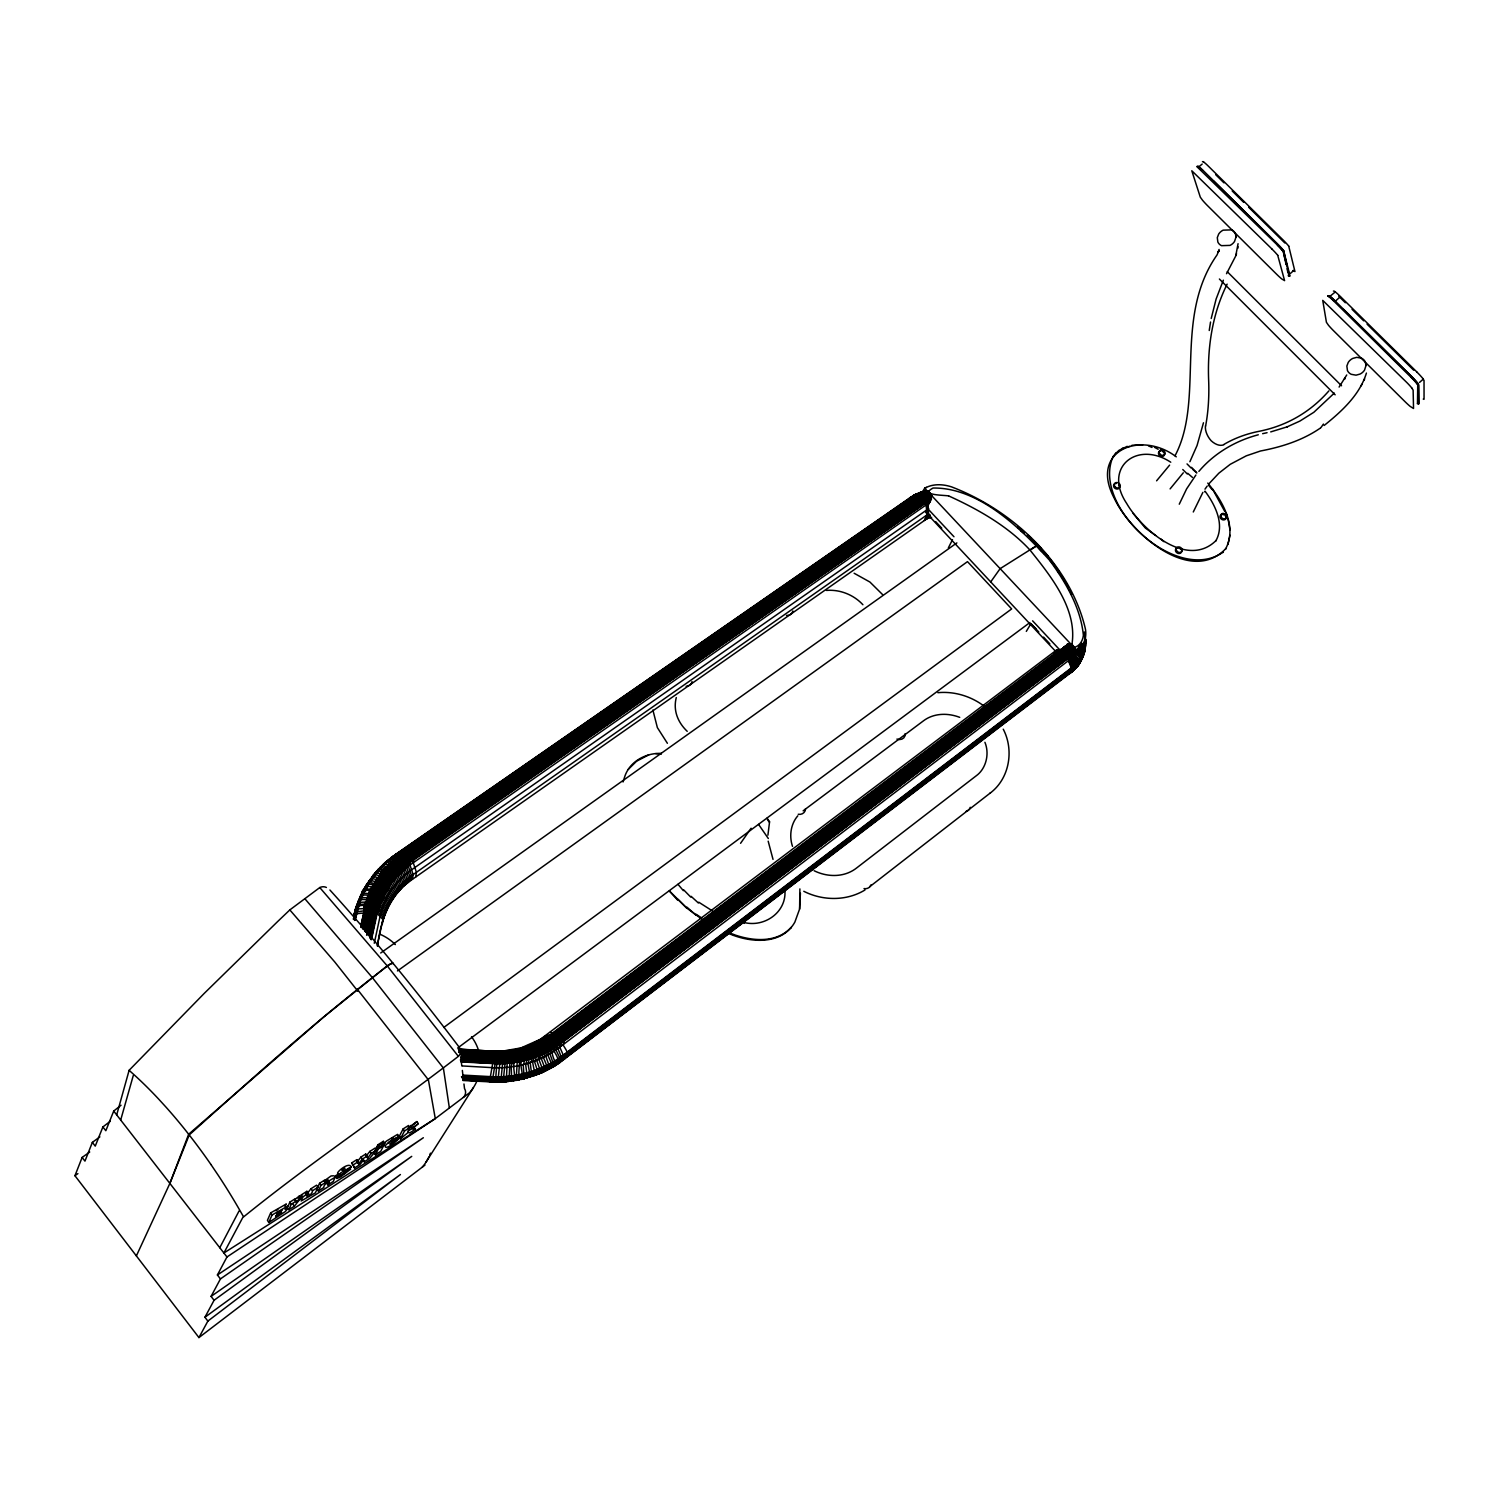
<?xml version="1.0" encoding="UTF-8"?>
<svg xmlns="http://www.w3.org/2000/svg" width="1499" height="1499" viewBox="0 0 1499 1499"><rect width="100%" height="100%" fill="white"/><g stroke="black" fill="none" stroke-linecap="round" stroke-linejoin="round"><path stroke-width="1.5" d="M362.14 892.58L365.606 888.738L372.839 889.675L371.771 891.699C368.848 886.827 357.68 895.653 364.145 889.151M363.545 891.718L363.807 889.375M529.447 1046.021C525.043 1047.108 535.705 1057.432 530.215 1062.641L531.901 1076.488L534.956 1073.996L532.52 1061.854C535.536 1058.163 532.239 1045.946 528.81 1047.033M1063.971 580.937L1063.653 579.139L1066.164 583.898M1176.284 456.839C1141.17 430.082 1088.686 450.225 1114.263 498.268C1130.227 532.67 1190.562 585.997 1225.976 548.428L1225.526 549.065C1237.706 526.542 1222.266 500.535 1207.763 483.09M373.944 887.708C372.333 886.377 362.365 884.916 365.007 890.069M1080.854 661.228L1080.816 657.068L1076.544 651.447L1075.57 653.058C1082.522 656.599 1080.948 666.774 1074.165 668.442M1215.726 541.064C1225.208 524.594 1215.108 504.826 1205.027 491.147L1204.615 491.784M462.423 1065.958L491.578 1067.607C515.768 1069.031 540.502 1061.929 559.802 1047.201C564.655 1043.173 554.93 1028.989 552.269 1035.64M1071.035 671.14C1077.669 671.346 1072.647 660.516 1070.698 658.848L1074.895 652.889M366.431 888.214C363.283 883.061 373.307 883.848 375.106 885.74M376.305 883.829L369.354 882.424L367.105 884.373L369.934 880.475L377.579 881.918M550.264 1068.094C554.499 1067.344 548.053 1056.589 547.866 1054.977C551.089 1049.356 546.685 1040.437 540.408 1039.275L521.015 1047.913L501.715 1051.267M553.543 1033.148C548.447 1034.61 564.992 1042.18 557.909 1048.625L562.687 1060.149L555.998 1063.728M1079.036 664.151L1079.074 659.86L1075.045 653.845L1077.762 649.685M528.716 1077.181L529.915 1074.408L527.892 1063.353C530.702 1059.643 528.079 1047.557 524.781 1048.326M1054.977 567.353L1054.828 565.479L1064.14 580.357M376.717 879.501L371.359 878.47L369.991 880.719M540.389 1042.03C544.156 1040.343 549.346 1052.167 545.748 1056.12L549.196 1065.808L548.615 1069.424L553.993 1065.639L549.946 1053.797C553.393 1049.431 548.259 1036.915 542.507 1040.175L542.226 1041.056M560.12 1062.547L560.045 1058.425L555.96 1049.975C559.764 1045.534 553.375 1033.167 547.885 1036.971L547.585 1037.851M1072.591 671.421L1073.303 666.793L1069.986 659.485L1072.066 657.518L1075.814 664.844L1074.914 669.191M1084.47 647.812L1084.845 644.57L1084.583 649.723L1085.145 640.092L1085.838 642.115L1084.414 644.495M1085.164 649.292L1085.126 638.63L1084.62 645.488L1085.557 640.748M1085.838 641.666L1084.358 652.646M372.951 876.278L375.087 874.479L381.627 876.409M520.64 1078.643C525.456 1078.643 518.261 1063.447 522.12 1060.261C521.858 1057.638 520.996 1048.213 518.598 1049.937M526.917 1077.968L523.657 1078.587L527.311 1076.9L525.568 1064.028C528.304 1060.411 525.905 1048.12 522.739 1048.907L521.015 1047.913M545.823 1038.957C549.721 1036.915 555.848 1048.494 551.988 1052.579C555.604 1069.855 563.043 1064.196 553.993 1051.305C557.422 1046.339 552.681 1038.395 547.885 1036.971M553.037 1033.354L1064.627 646.893C1068.244 642.696 1074.858 649.517 1073.959 653.808M382.545 872.193L377.992 870.713L374.525 874.348L376.137 872.587L381.027 873.973M1072.216 671.758C1072.216 672.433 1073.696 660.872 1069.33 660.028C1081.06 655.981 1069.761 637.45 1063.822 648.599L1068.112 643.952M1077.369 666.399L1078.156 662.97L1073.921 655.363L1075.045 653.845M1216.157 540.427C1187.283 569.133 1141.994 529.859 1126.667 503.439C1102.646 467.444 1137.048 440.181 1170.756 462.217M376.286 873.186L377.992 870.713M1222.922 552.55L1223.371 551.932C1177.502 585.228 1090.972 506.025 1113.139 456.445M384.119 870.451L379.191 868.895L378.029 871.594M948.586 495.925C944.089 495.007 919.074 495.401 933.071 488.037C978.941 487.344 1021.025 528.566 1049.843 560.589C1065.883 582.568 1080.704 607.863 1083.384 635.332C1082.859 640.11 1080.311 645.207 1075.57 646.987C1072.609 648.261 1065.939 640.86 1066.82 645.938C1073.884 647.643 1075.72 656.881 1068.487 660.703L1071.748 669.285L1069.574 673.651L1072.553 669.978L1069.237 660.103L1074.746 652.814L1073.003 647.175M1084.939 650.435L1081.416 645.226M385.749 868.745L380.521 867.172L379.847 870.076M524.257 1078.699L523.207 1064.646C525.849 1061.067 523.751 1048.738 520.678 1049.45M558.584 1062.529L564.73 1058.425L559.802 1047.201L1069.986 659.485M1074.108 670.016L1074.727 665.481L1071.635 657.949M1079.748 644.851L1084.021 648.936L1084.676 651.54M1085.688 644.926L1084.564 648.786L1084.714 634.808M1238.062 243.681L1235.738 255.973L1226.519 273.717M540.633 1072.478C545.617 1072.272 538.291 1060.505 539.247 1059.212C542.057 1054.977 539.153 1042.461 533.138 1044.559L532.745 1045.534M1073.265 670.821L1076.769 665.35L1072.703 656.824L1080.685 644.682M381.533 868.015L384.081 863.686L389.103 865.448M1055.259 566.416L1052.429 562.162M385.074 864.061L386.311 861.944L390.846 863.874M387.023 862.674L388.185 860.314L392.626 862.318M537.916 1073.209C543.725 1075.757 535.368 1058.894 537.035 1060.149C543.031 1054.79 530.758 1044.953 535.555 1043.772M931.404 499.279L930.898 495.551L408.834 858.477C391.801 870.207 379.135 888.364 374.806 908.675L368.941 935.713M1078.456 661.977C1080.91 664.394 1087.674 649.985 1078.568 648.505L1079.168 646.856M1075.045 652.215C1075.158 647.887 1069.555 641.085 1065.77 645.975M388.972 861.082L390.115 858.721L394.443 860.819M1081.135 648.411L1081.041 649.517L1081.566 647.156M1082.765 657.218L1082.259 654.126L1078.193 649.386L1069.48 660.253M1085.538 645.376L1085.107 641.235M1044.897 554.03L1039.332 546.348L1044.972 553.824M535.518 1074.146C541.12 1076.619 533.119 1059.887 534.787 1061.03C538.422 1057.919 533.157 1041.561 530.346 1047.689M533.663 1042.985L538.047 1044.372C540.858 1038.058 547.697 1053.797 543.612 1057.207C542.807 1057.863 550.714 1070.904 545.13 1070.192M532.445 1074.858C539.94 1071.167 551.707 1068.675 556.241 1063.803M521.821 1079.186C514.494 1082.803 524.013 1052.111 516.518 1050.368M1077.781 649.554L1081.81 655.119L1082.297 658.248M393.019 858.29L394.087 855.685L398.209 857.934M1045.028 553.637L1036.521 543.519L1036.54 544.905M394.987 856.585L396.092 854.261L400.121 856.566M921.922 494.464L922.035 492.609L924.152 491.353M767.919 835.168L769.437 822.876L767.02 818.229L769.793 821.977M1071.691 645.825C1078.343 609.962 1050.949 576.309 1029.982 550.039M512.958 1080.086C517.211 1079.636 511.365 1064.927 514.925 1061.611C514.794 1059.062 514.476 1049.544 512.321 1051.118M1327.777 296.053L1329.126 295.696A7.776 1.049 46.1 0 1 1329.725 296.09A11.673 1.555 46.1 0 1 1335.159 300.999L1411.683 376.605A11.355 1.536 45.8 0 1 1417.754 383.201L1418.841 385.056L1418.953 403.718L1417.492 402.969L1417.754 383.988M1045.084 553.468L1050.274 559.239L1050.031 560.701M1085.014 644.814L1085.07 642.34L1085.445 646.537M1417.511 384.587A7.963 1.068 45.8 0 0 1411.833 378.085L1329.426 296.746L1335.066 292.118M1077.875 665.668L1075.476 667.467L1078.381 665.088L1078.924 662.708L1074.502 654.613M1069.949 591.074L1069.536 589.875M519.141 1079.823L516.124 1080.386L517.324 1060.28L514.682 1049.9L521.689 1048.888M1333.435 291.068L1334.26 291.162A7.776 1.068 46.1 0 1 1334.86 291.574A11.673 1.593 46.1 0 1 1340.312 296.465L1416.892 372.014M1045.103 553.318L1039.444 547.828M924.864 520.097L927.6 514.401L926.719 504.507C930.579 500.497 926.607 492.365 921.435 492.684C924.939 488.374 933.109 498.98 927.9 503.776L928.556 513.82L925.82 519.516L412.412 879.332C390.171 893.891 380.39 920.63 377.579 946.019M1076.957 666.886L1077.088 662.483L1073.321 656.112L1072.703 656.824M929.155 493.714C934.42 499.973 922.447 509.847 928.518 513.258M912.104 498.418C910.193 497.293 915.889 492.534 918.063 495.944L914.765 495.026L912.516 496.731M1084.976 643.464L1085.182 648.561L1085.538 646.294M353.858 916.601L355.938 913.79L364.163 912.947C359.835 891.718 387.641 896.383 377.148 913.509L371.752 938.43M384.194 916.957L384.831 912.31L379.228 905.808L379.997 900.824L372.464 896.889L367.93 897.339L364.163 912.947M1237.874 248.216L1238.024 246.754M356.106 913.397C351.534 908.188 361.559 903.148 365.868 906.389L366.543 904.216L359.16 904.29L356.387 906.295L356.668 907.551L358.767 902.304L367.274 902.079C363.226 889.151 385.786 895.222 379.865 903.953L385.412 910.586L384.793 915.233M385.412 913.528L386.049 908.881L380.559 902.098C394.218 889.413 365.681 877.159 368.923 897.864L369.822 895.784C368.192 894.903 357.83 893.741 360.51 898.838M372.858 886.64L370.778 893.723L362.814 893.179L360.06 896.664M727.952 933.146C749.238 942.777 781.616 945.775 794.863 922.091L799.604 909.031L799.885 888.907M371.771 891.699C368.379 878.114 390.19 886.902 383.781 894.866L389.009 902.192L388.353 906.876M800.41 893.254L799.604 909.031M784.989 891.699C785.738 912.816 764.228 927.338 744.516 922.597L744.141 923.384M553.993 1065.639L551.894 1066.539L558.415 1062.154M929.136 503.121C933.053 498.886 930.617 492.122 924.977 490.866M1082.184 655.288L1081.472 657.443L1083.44 655.569L1083.552 653.227L1078.493 647.156M505.894 1081.697L502.671 1081.547L505.894 1081.697L506.325 1080.123L507.505 1056.683L506.493 1050.968L504.057 1051.118L506.587 1051.118M353.314 919.187L355.207 912.067L364.669 910.755C362.065 900.58 382.638 905.246 377.148 913.509L382.901 919.449L377.223 945.832M366.393 901.855C371.977 898.725 383.163 903.691 377.598 911.523L383.332 917.575L382.282 924.077M380.128 901.086L378.104 909.593L383.781 915.814L383.163 920.442M389.197 905.246L389.852 900.58L384.7 893.104C395.923 886.584 382.995 871.968 376.998 879.032C390.92 878.47 387.079 889.657 382.076 898.444L387.435 905.49L386.798 910.155M377.392 878.77C372.071 881.862 390.546 881.412 386.667 889.675L391.67 897.395L391.014 902.079M503.102 1081.978L505.219 1061.704L504.114 1051.024M1078.718 664.563L1081.866 657.911L1076.994 650.603L924.714 488.243L920.986 494.127M383.669 918.681C386.386 900.655 398.547 884.972 413.162 874.573L928.556 513.82M391.183 864.773C391.37 856.06 403.268 868.09 400.495 872.68L404.393 881.674L403.681 886.434M386.086 911.842L386.723 907.176L381.289 900.262L383.931 891.699M392.888 863.218C393.581 852.013 406.079 864.23 403.493 869.982L407.166 879.201L406.454 883.96M387.566 908.506L388.204 903.841L382.901 896.646C384.606 891.024 375.481 887.221 371.321 889.151M401.057 889.019L401.751 884.279L397.628 875.491C397.179 861.962 384.999 862.431 379.566 875.247C382.189 869.739 393.3 877.59 391.127 883.08L388.822 886.321L393.637 894.303L392.982 899.007M394.63 861.7L395.305 858.309M505.838 1081.753L508.573 1081.454L509.098 1078.961L510.053 1059.624L508.554 1050.687L508.067 1051.642M990.015 793.215C1009.483 778.805 1014.28 750.25 1003.262 729.207M390.077 903.653L390.733 898.969L385.655 891.38C387.904 885.553 375.331 879.163 373.513 884.897M495.251 1081.922L492.084 1081.529L495.101 1082.166L495.532 1080.798L497.762 1051.174L499.991 1051.267L500.479 1057.657L497.743 1082.184L500.835 1081.191L502.802 1061.273L502.034 1051.099M542.619 1071.148C548.765 1073.809 539.865 1056.814 541.439 1058.238C544.868 1054.453 540.277 1042.255 536.623 1043.885M391.97 900.524L392.626 895.84L387.716 887.989L387.885 884.766M399.802 890.369L400.495 885.628L396.242 876.952C398.359 871.406 388.222 863.199 385.449 867.958C390.115 868.183 396.429 873.205 394.912 878.433L391.127 883.08L395.773 891.305L395.099 896.027M1227.962 544.437L1229.967 535.124M394.031 897.489L394.687 892.786L389.946 884.691C391.52 879.295 384.381 874.873 379.734 875.116M1085.145 645.057L1085.014 647.793M1084.901 649.311L1084.995 646.181L1081.772 643.221M396.223 894.566L396.898 889.844L392.345 881.506C393.918 876.259 386.967 871.106 382.339 871.612C385.393 866.328 395.661 874.517 393.619 879.95L398.059 888.42L397.385 893.142M392.045 861.307C386.48 863.124 403.212 866.947 399.034 874.067L403.062 882.967L402.369 887.708M1209.243 330.492L1210.536 322.023M398.565 891.736L399.259 887.015L394.912 878.433L408.253 866.235L926.101 504.919C934.57 503.514 927.937 486.65 922.241 492.796L925.314 490.885M539.827 1072.834L535.686 1074.315M405.049 885.178L405.761 880.419L401.976 871.312C403.4 866.366 398.041 860.276 393.413 859.939M412.412 879.332L413.162 874.573L409.958 865.017C411.494 860.407 405.48 849.689 400.514 854.299C404.955 854.505 409.639 861.55 408.253 866.235L411.55 875.716L410.82 880.494M407.878 882.761L408.59 878.002L405.049 868.708C409.546 860.688 390.115 856.678 401.376 853.98M409.321 881.599L410.051 876.84L406.622 867.453C410.745 860.857 395.848 855.685 400.926 853.962M415.654 877.065L416.403 872.287L413.256 862.712C414.642 858.084 410.183 850.907 405.779 850.608M561.207 1043.248L1071.729 655.644C1073.153 650.772 1064.327 642.34 1062.004 650.229M1083.159 650.828L1082.072 655.738M1084.695 645.676L1084.189 649.198M1366.413 373.064C1359.799 394.949 1341.455 411.607 1324.16 425.454M914.652 496.825C922.672 488.318 905.921 500.853 916.807 494.351M492.178 1081.941L495.438 1061.817L495.607 1051.118L497.724 1051.136M928.556 501.116C929.099 497.387 925.033 491.035 921.004 493.059M924.34 520.472L927.057 514.775L926.101 504.919L927.694 500.629L924.696 494.745L922.054 493.115L920.124 493.658L921.848 492.534M1083.533 652.571C1084.058 648.823 1082.784 657.855 1083.758 652.402M1083.515 651.634L1080.517 661.771L1077.669 665.856M1081.603 644.214L1084.658 647.025L1083.552 653.227M1083.964 652.196L1084.395 650.866L1080.685 661.284M1084.789 648.898L1084.92 647.549M1084.957 649.685L1085.145 648.299M1084.152 653.377L1085.201 648.805L1083.196 654.632M1211.211 318.5L1216.12 299.032L1223.353 280.182M676.274 697.56C673.088 710.095 677.436 721.975 687.217 731.325M925.314 519.834L928.068 514.101L927.038 504.301C933.633 499.504 921.96 487.681 921.641 493.508M917.95 495.476C910.249 494.707 931.703 489.105 916.095 494.333M374.263 943.264L380.034 916.507C384.006 897.639 395.736 880.756 411.55 869.832L928.762 508.536M364.857 931.404C368.192 901.948 380.203 871.369 405.929 854.617L927.937 492.253L924.471 491.147L921.735 492.609L923.721 491.466M365.419 931.76C368.735 902.379 380.615 871.762 406.323 855.03L928.031 492.759M365.981 932.153C369.297 902.81 381.027 872.193 406.697 855.479L928.293 493.19M366.543 932.547C369.86 903.279 381.439 872.624 407.091 855.948L928.762 493.546M366.618 935.226L372.558 907.888C376.998 887.071 389.984 868.464 407.466 856.435L929.399 493.827M367.424 934.42L373.157 908.057C377.561 887.371 390.471 868.877 407.84 856.941L930.279 494.052M367.967 934.851L373.738 908.244C378.104 887.689 390.939 869.326 408.178 857.447L930.504 494.52M368.473 935.282L374.3 908.45C378.629 888.026 391.389 869.757 408.515 857.953L930.71 495.045M369.391 936.144L375.293 908.919C379.584 888.72 392.176 870.657 409.133 858.983L931.76 495.757M369.803 936.556L375.743 909.162C380.015 889.057 392.532 871.106 409.396 859.489L931.891 496.281M369.972 937.943L376.155 909.406C380.39 889.413 392.85 871.537 409.639 859.976L931.31 497.087M370.29 938.318L376.511 909.668C380.727 889.75 393.131 871.95 409.845 860.445L931.385 497.574M370.815 939.011L376.811 909.912C381.008 890.087 393.375 872.343 410.014 860.876L930.767 498.343M371.002 939.311L377.261 910.436C382.245 903.091 362.346 898.707 365.231 908.563L357.736 908.919L355.019 910.661M371.227 939.817L376.811 909.912L370.703 907.495L364.8 908.225L360.716 926.494M360.828 926.363L364.988 908.038M360.959 927.45L365.55 907.719M361.54 927.488L368.267 898.913L378.329 878.639M361.896 927.581L367.367 903.129L372.839 888.439M362.308 927.694C365.719 901.742 375.631 875.266 396.56 858.421M362.739 927.844C366.093 898.819 379.041 869.514 404.112 853.062L926.363 490.885M362.964 929.193C366.318 899.85 379.003 869.926 404.449 853.287L922.784 493.377L926.701 491.054L927.956 492.122M363.47 929.417C366.805 900.131 379.378 870.188 404.805 853.549L923.159 493.564L927.844 490.885L931.254 494.202M363.976 929.699C367.311 900.449 379.753 870.488 405.161 853.868L928.181 491.166M364.519 929.98C367.855 900.805 380.146 870.807 405.536 854.224L928.031 491.691M353.858 918.85L354.87 914.278M354.401 918.344L356.799 909.2M354.682 918.269L355.638 913.903M354.476 920.405L361.09 897.582L367.124 897.77M354.776 920.367L358.823 904.347L364.782 890.856M355.094 920.349L359.947 901.986M492.646 1081.585L489.517 1081.585L492.927 1062.191L493.321 1050.986L495.457 1051.211M1203.472 422.774L1197.064 445.484L1189.887 461.729M396.317 859.358C393.506 854.261 386.761 860.707 394.687 855.76M382.901 919.449L384.287 914.053L378.647 907.701L378.76 904.59M378.104 877.627L372.82 876.484L371.621 879.238M387.398 867.078L382.657 865.335L381.402 867.49M377.073 910.174L380.502 898.669M355.357 912.498L355.713 908.282M358.467 903.148C356.331 898.07 366.487 899.681 368.079 899.962L367.274 902.079M360.153 896.496L357.287 904.778M361.896 897.133L361.184 894.247M364.8 908.225L365.512 905.827M365.231 907.869L366.056 905.527M353.764 916.189L354.57 912.704M353.951 916.807L355.019 912.216M354.064 917.013L356.05 909.556M913.809 496.469L914.709 496.525M1084.526 650.004L1084.695 648.636M1082.353 658.005L1079.955 661.452L1084.92 649.423M1083.027 653.864L1084.957 650.173M1197.382 166.145L1197.982 166.052A7.645 1.012 46.7 0 1 1198.507 166.389A11.486 1.518 46.7 0 1 1203.66 170.998L1277.654 244.093A11.149 1.48 46.4 0 1 1283.669 250.67M1196.858 166.595L1277.804 245.461M1050.274 560.101L1055.202 566.753M519.535 1078.755L510.372 1080.46L511.234 1081.135L511.665 1079.561L511.215 1066.913L512.508 1061.517L510.616 1050.406L512.939 1050.218M1202.442 161.705L1203.06 161.611A7.645 1.031 46.7 0 1 1203.585 161.967M365.325 906.014L366.955 901.311M365.756 905.658C367.011 894.135 373.644 884.241 382.414 895.84M355.319 910.137L354.307 913.828L355.638 909.837M355.919 911.673L357.493 906.858M333.602 1175.797L331.092 1175.947L324.29 1180.819L325.676 1182.898L335.008 1177.333L333.34 1181.437L327.869 1184.922L326.482 1182.861L327.906 1179.732M1080.348 645.245L1079.823 646.369M1079.355 647.193L1078.324 648.786M1078.849 647.999L1078.887 646.65M1084.021 648.936L1083.215 652.384M1084.433 649.742L1083.065 655.531M116.697 1114.9L129.12 1070.305L204.295 993.331L277.521 921.66L289.832 909.912L319.774 887.558A7.832 7.27 -48.8 0 1 326.389 887.464M1068.019 587.852L1068 586.671M120.688 1120.034L133.261 1075.57M1219.118 249.452L1218.518 251.382M355.038 911.842L356.162 907.607M355.226 912.273L356.725 907.195M505.931 1051.848L506.343 1050.855M1073.34 654.126C1073.059 654.688 1069.031 642.265 1063.84 647.324M1083.571 654.932L1084.62 651.784M510.203 1051.399L510.709 1050.424M512.733 1052.073L513.426 1049.787M1072.591 654.988C1073.022 651.447 1070.192 647.999 1067.063 646.612C1062.51 649.798 1057.563 649.573 1054.734 651.409L540.408 1039.275L539.64 1041.58M1082.409 654.426L1080.048 659.785L1080.479 658.754M1079.505 645.769L1083.74 650.004L1083.252 651.803M378.891 904.853C383.107 887.015 395.324 871.743 410.145 861.307L931.385 498.061M526.355 1049.094L526.805 1047.707M355.619 908.656L356.537 905.733M355.675 909.256L357.081 905.115M357.212 906.951L358.224 904.515M623.041 781.972L624.877 776.201C630.067 761.23 646.05 752.742 661.359 753.397M534.637 1044.41L535.387 1042.105L537.635 1042.798L549.515 1035.303L1059.381 650.023L1063.147 649.311M628.193 769.474L636.607 761.192L648.748 754.878M1073.752 654.651L1070.155 660.647M542.863 1039.5L543.612 1037.196L548.84 1038.095L551.613 1034.441M948.755 495.944C977.348 508.948 1007.834 525.962 1030.038 550.114L1037.158 545.524M544.605 1038.976L543.575 1041.412L545.355 1040.343L540.671 1041.149M550.545 1036.915L551.014 1035.509M1030.562 538.722L1039.669 546.985M1081.753 657.293L1082.128 656.225M1079.224 646.706L1083.571 651.334L1082.953 653.695M1084.039 652.702L1082.409 657.461M367.068 899.681L368.361 897.02M655.719 753.604L661.059 754.278M356.387 906.689L357.718 902.923M358.074 902.642L356.556 907.326L358.28 902.51M356.799 907.776L357.605 905.452M357.961 904.609L359.891 899.925M1236 255.223L1236.544 253.687M309 1193.954L308.213 1194.216M380.203 901.349C384.775 895.278 373.757 890.968 369.447 893.292M368.117 897.17L370.009 892.786M357.193 904.347L358.58 900.599M358.767 902.304L362.065 895.334M1083.458 652.946L1082.728 655.307M1083.29 655.644L1083.702 654.051M1080.648 659.541L1083.665 654.838M1218.575 251.251L1217.038 254.924C1172.893 317.882 1204.99 399.184 1175.029 455.752M169.874 1183.404L188.668 1134.237L323.934 1016.772L387.21 965.862A7.963 1.986 -39.2 0 1 393.225 963.501L393.281 963.576A7.963 1.818 -39.1 0 0 387.379 966.049C318.369 1018.758 253.799 1076.975 189.211 1134.93L169.874 1183.404L136.372 1255.9M1033.598 541.776L1033.617 540.652L1036.802 543.95M1193.279 511.983L1202.891 492.347M424.967 1165.098L198.936 1337.576L74.95 1175.722L82.126 1157.434L89.715 1152.019M99.871 1136.86L92.357 1142.388L84.956 1161.125L82.126 1157.434M110.289 1121.271L102.888 1126.948L95.243 1146.135L92.357 1142.388M121.026 1105.25L113.718 1111.059L105.829 1130.733L102.888 1126.948M380.896 899.494L381.552 897.395M1085.595 644.195L1085.632 642.134M358.055 901.63L361.09 897.582M358.149 902.454L362.083 893.441M358.242 902.679L366 886.733M360.472 899.775L368.361 884.485M369.766 892.936L368.735 895.203M1082.671 653.114L1078.83 662.09L1071.748 669.285L564.374 1056.158C543.5 1072.122 516.743 1079.842 490.566 1078.343L461.467 1076.713M1080.798 658.623L1079.898 660.703L1081.885 659.185M1082.034 658.567L1083.309 655.382M489.873 1081.847L462.891 1080.498M677.604 900.093L669.322 890.893L686.579 907.926L701.513 918.906M683.357 890.668L677.998 884.316M1179.263 504.189L1186.608 488.899L1195.883 475.052M690.758 897.114L683.675 889.863M686.579 907.926L677.941 899.306M381.421 897.114L383.051 893.479M492.496 1081.959L489.611 1081.903M369.578 893.104L374.525 884.466M358.992 899.737L360.659 895.896M359.273 900.618L360.247 898.351M360.547 897.732L366.243 886.677M284.885 1206.32L286.384 1203.959L270.682 1212.878L267.422 1220.355L268.789 1222.472L285.353 1211.529L287.415 1209L285.054 1209.431L287.752 1206.058L272.068 1214.996L268.789 1222.472M296.015 1201.786L295.003 1198.881L289.869 1202.123L287.489 1207.613L288.857 1209.712L294.329 1206.227L300.906 1198.001L299.444 1195.94L294.628 1199.687L296.015 1201.786L300.906 1198.001M288.857 1209.712L291.256 1204.24L296.371 1200.98M698.403 903.016L691.114 896.327M362.215 892.205L363.564 889.675M695.855 915.065L686.917 907.139M324.29 1180.819L325.676 1182.898M306.433 1194.459L311.061 1188.688L316.57 1185.184L317.957 1187.283L312.448 1190.787C313.141 1193.879 303.379 1200.605 308.307 1193.41L306.92 1191.312L301.355 1194.853L299.987 1199.013M308.307 1193.41L302.742 1196.951L301.149 1200.98L315.371 1192.867L317.957 1187.283M1363.978 380.409L1364.633 378.985M1080.179 660.572L1080.929 659.41M1082.84 655.887L1080.217 661.153M1081.172 659.972L1082.39 657.18M1081.566 659.597L1082.859 656.693M1346.739 374.975L1339.094 387.061M305.571 1194.291L306.92 1191.312M327.869 1184.922C333.04 1177.614 323.091 1184.379 323.821 1187.489L318.331 1190.993L316.945 1188.913L319.568 1183.292L324.608 1180.106M359.985 897.451L361.896 893.535M360.153 898.126L361.203 895.877M361.784 895.409L363.095 893.123M318.331 1190.993L320.955 1185.39L325.995 1182.186M925.82 519.516L927.506 516.743M926.307 519.254L928.012 516.48M926.794 518.991L928.518 516.237M927.319 518.748L929.942 514.588M927.825 518.523L929.567 515.787M928.349 518.298L930.092 515.581M733.536 935.357L733.91 934.589C752.348 941.166 776.688 943.358 791.097 927.394L790.685 928.162M382.564 1142.913L383.351 1141.32L384.718 1143.381L383.95 1144.955L378.479 1148.421L377.111 1146.379L377.917 1144.768L383.351 1141.32M1081.941 655.438L1081.06 657.705M1082.184 656.037L1079.486 661.171M1080.442 661.171L1081.379 659.785M1068.375 661.659L1077.406 649.76M361.034 894.791L362.814 891.455M362.814 893.179L366.805 886.602M382.282 1143.531L376.886 1146.96L374 1152.694L375.368 1154.736L380.765 1151.307L383.669 1145.573L378.254 1149.002L375.368 1154.736M239.072 1210.948L219.772 1247.711M948.361 547.866L952.502 539.696M460.661 1050.836A8.001 5.265 -32.4 0 1 458.394 1056.327C387.492 1111.265 312.279 1161.144 242.744 1217.581L223.894 1252.995L435.291 1118.61L469.58 1092.715A48.137 45.907 1.1 0 0 477.282 1080.198M378.479 1148.421L384.718 1143.381M407.859 1128.147L416.891 1121.571L418.277 1123.613L407.784 1131.52L409.902 1127.548L408.515 1125.505L403.137 1128.897L399.053 1136.785L400.42 1138.809L408.121 1132.495L409.695 1132.925L415.41 1129.29L414.043 1127.267M400.42 1138.809L404.524 1130.958L409.902 1127.548M384.044 891.98L384.85 889.919M362.177 893.198L364.351 889.038M372.633 886.752L373.926 884.635M198.936 1337.576L207.874 1321.087L204.932 1317.246L214.076 1300.27L211.078 1296.391L220.447 1278.909L217.411 1274.974L226.967 1256.968L435.291 1118.61L428.395 1079.842L357.212 989.134L357.643 990.895M1079.692 661.584L1078.306 663.664M1079.43 662.464L1080.217 661.321L1078.793 664.132M1079.917 662.165L1080.667 661.003L1078.961 663.963M1080.367 644.926L1079.898 646.069A35.845 25.595 36.2 0 0 1080.367 645.432M911.935 497.05L921.004 492.571M917.5 494.07C923.628 490.754 914.165 495.063 918.1 494.876M918.381 494.089L917.594 493.846M909.912 497.724L908.694 499.954L909.537 499.392M914.071 495.401L910.193 497.818L914.353 497.125C912.76 494.595 908.188 499.842 910.755 497.162M918.756 493.452C916.526 493.771 908.769 498.024 911.729 497.574M384.962 890.219L386.836 886.471M373.682 884.747L380.221 874.948M374.188 884.541L382.208 873.111M363.376 889.994L364.894 887.352M363.301 890.781L365.363 886.996M363.451 891.474L367.499 884.56M1079.149 662.577L1078.587 663.57L1079.955 662.633M1078.868 663.439L1079.673 662.314M1081.36 659.204L1080.198 661.715M1080.273 662.221L1081.191 660.534M1080.816 657.068L1071.504 667.804L563.849 1054.696C543.163 1070.511 516.668 1078.137 490.773 1076.638L462.798 1075.083M1056.177 651.259L1055.315 652.646M1112.745 457.101L1115.837 453.073M1115.443 453.747L1119.097 450.262M1118.704 450.918L1122.92 447.995M1361.036 385.843L1361.916 384.362M1122.526 448.669L1127.211 446.327M374.619 882.911L375.968 880.812M516.593 1080.236L513.426 1080.742M1131.97 445.278L1142.631 445.034M364.519 888.214L366.618 884.86M364.538 888.832L366.824 884.766M366.524 886.64L376.924 872.605M1026.309 631.379L1030.731 623.977L1035.809 628.568M1148.421 445.84L1152.019 447.452M1154.436 447.264L1158.146 449.269M1160.601 449.288L1164.367 451.667M1076.076 652.252L1080.404 658.342L1071.579 668.179L563.999 1055.09C535.761 1077.519 497.518 1080.329 463.041 1075.551M1079.467 646.556L1078.399 648.467M1133.15 513.445L1145.386 528.06L1155.617 535.462M387.023 887.052L393.918 877.027M365.868 885.684L367.761 882.874M365.793 886.49L368.136 882.667M365.812 886.696L372.82 876.484M367.78 884.522L380.165 868.914M1054.247 653.227L1056.495 649.91M920.798 493.152L402.407 852.95L923.534 491.878M425.96 1162.231L473.403 1087.637M1065.77 646.125L1067.756 644.045M1187.283 473.965L1182.767 469.524M1191.087 467.988L1187.039 463.922M1160.788 538.965L1163.88 541.664M388.016 885.066L388.99 883.098M1077.425 664.713L1076.807 665.65L1078.231 663.607M1080.198 660.853L1077.106 665.575L1078.531 664.75M1077.631 665.35L1078.512 664.263M1080.142 661.977L1076.975 666.268M367.124 883.96L369.316 880.7M367.143 884.597L371.359 878.47M383.219 1144.618L383.744 1143.831A8.825 1.705 -34.6 0 1 386.836 1140.851L397.535 1134.387L399.783 1136.804L394.612 1140.083L393.15 1137.872L391.426 1138.64M1224.777 511.44L1212.429 488.843M380.933 873.411L382.713 871.369M920.911 492.89L919.768 493.246M1169.595 465.14L1156.591 480.823M1226.07 512.808L1227.044 515.75M397.947 1135.98L399.315 1138.022C397.085 1141.17 384.662 1151.026 385.112 1145.892A8.825 1.686 -34.6 0 1 388.222 1142.913M1228.018 518.691L1229.986 529.915M389.103 883.417L397.853 872.212L410.258 861.681L931.422 498.905M740.581 843.3L751.093 828.235M1183.292 472.803L1170.101 488.899M379.959 875.004L378.647 876.878M379.228 876.765L394.518 859.808M368.492 881.88L370.928 878.583M370.178 880.438L371.846 878.395M990.708 581.912L1000.095 568.683L1038.151 544.699L1034.422 540.877A174.99 127.902 34 0 0 951.49 486.856A36.763 25.989 33.1 0 0 926.401 487.381L924.714 488.243M1079.561 661.79L1078.249 663.907M1077.369 665.462L1075.907 667.374M1079.317 660.534L1071.654 668.554L564.13 1055.465C535.93 1077.875 497.724 1080.779 463.285 1076.001M1204.99 489.161L1207.201 486.069M1320.806 427.777L1323.448 424.067M369.934 879.838L376.137 872.587M371.602 878.414L373.307 876.428M797.824 815.812C790.929 823.682 788.924 835.692 792.503 846.373M511.234 1081.135L507.768 1080.76L516.893 1079.261M1078.755 661.752L1071.71 668.929L564.261 1055.821C536.08 1078.193 497.93 1081.21 463.491 1076.432M1078.849 663.87L1075.814 667.936M391.483 880.438L395.23 875.491M1071.935 671.833L1069.63 672.433M553.637 1066.632L550.751 1068.187M371.508 877.458L373.738 874.704M373.064 876.447L376.38 872.568M376.511 1150.108L371.227 1153.481L367.611 1158.034L366.243 1155.973L369.841 1151.419L375.143 1148.065L376.511 1150.108L369.691 1158.352L364.238 1161.819L362.87 1159.758M558.078 1063.897L555.38 1065.545M367.124 1156.085L362.383 1159.083L358.542 1163.805L357.174 1161.744L361.015 1157.022L365.737 1154.024L367.611 1158.034M1073.846 668.479L1074.877 667.58M1072.666 670.109L1075.176 667.523M1078.231 664.207L1072.253 671.308M1075.326 668.161L1077.462 666.006L1071.073 671.683L1073.453 669.472L1072.366 670.128M1078.212 664.507L1072.01 671.889M373.101 875.322L375.162 872.868M372.951 875.866L375.5 872.718M1209.037 483.671L1218.837 473.197L1230.267 464.297L1246.287 455.827L1260.509 450.993C1281.589 446.983 1302.519 440.406 1320.319 428.096M374.619 873.561L377.13 870.825M374.525 874.348L377.523 870.732M385.899 867.827L384.156 869.607M1077.519 664.488L1076.001 666.493M1075.57 668.067L1070.942 670.896M1334.297 393.094L1313.855 412.281L1299.895 421.069L1286.704 427.046M1076.601 651.034L1071.392 658.192C1073.528 660.553 1078.268 669.51 1072.178 670.877M1070.679 643.652L555.38 1034.066C537.86 1047.389 515.431 1053.778 493.508 1052.448L459.237 1050.48M1071.167 643.821L555.754 1034.385C538.122 1047.782 515.562 1054.209 493.527 1052.879L459.5 1050.93M1198.881 471.379C1214.19 453.279 1235.476 440.781 1258.298 434.785M524.35 1078.643L521.408 1079.355M395.286 875.791L396.579 874.011M376.324 871.5L378.46 869.139M376.174 872.025L378.797 868.989M376.155 872.455L379.416 868.877M376.23 872.924L385.374 863.705M1076.769 665.949L1071.373 671.646M1072.965 670.072L1075.514 668.517M1076.207 667.767L1069.874 673.145M529.466 1077.219L525.681 1077.369M1073.846 647.306L558.902 1037.983C540.333 1052.092 516.574 1058.875 493.358 1057.488L461.411 1055.671M1075.645 649.086L560.42 1040.531C541.364 1055.052 516.949 1062.023 493.096 1060.617L461.43 1058.8M1075.626 649.742L560.645 1041.018C541.495 1055.596 517.005 1062.585 493.04 1061.18L461.692 1059.4M460.362 1059.849L492.984 1061.704C517.024 1063.128 541.607 1056.102 560.832 1041.468L1075.963 649.948L1075.42 651.034M459.781 1051.417L493.527 1053.347C515.712 1054.678 538.403 1048.213 556.148 1034.741L1067.663 647.755C1073.078 644.514 1069.162 642.696 1066.033 646.968L554.667 1033.579C537.335 1046.752 515.15 1053.048 493.49 1051.755L458.563 1049.469M1069.743 644.083L555.023 1033.804C537.598 1047.033 515.3 1053.385 493.508 1052.073L458.994 1050.087M1071.579 644.87L556.541 1035.116C538.684 1048.7 515.843 1055.202 493.508 1053.853L458.638 1051.867M458.956 1052.429L493.508 1054.415C515.975 1055.764 538.965 1049.206 556.953 1035.547L1071.616 645.601M396.617 874.292L397.947 872.549M377.935 869.795L380.353 867.246M377.86 870.169L380.896 867.097M377.86 870.825L384.887 863.63M377.898 871.069L379.622 869.251M377.954 871.331L379.678 869.514M525.043 1047.464L529.784 1046.227M1076.001 666.174L1074.371 668.104M1075.963 667.092L1074.202 669.266L1075.851 667.655M1072.741 670.765L1074.727 669.36M536.979 1074.671L533.831 1075.626L537.279 1074.183M1072.572 647.025L558.153 1036.952C539.809 1050.893 516.349 1057.582 493.433 1056.214L460.774 1054.34M1073.153 647.231L558.527 1037.458C540.071 1051.492 516.462 1058.219 493.396 1056.851L461.092 1054.996M1073.321 647.249L1073.959 647.999L1070.661 650.922L559.258 1038.488C540.577 1052.71 516.668 1059.531 493.321 1058.125L461.729 1056.327M1073.959 647.999L559.577 1039.013C540.802 1053.31 516.762 1060.168 493.265 1058.781L460.549 1056.907M1075.045 651.409L560.982 1041.899C541.701 1056.57 517.043 1063.615 492.927 1062.191L460.586 1060.355M1075.458 651.428L561.169 1042.648L540.558 1055.296M398.003 872.83L399.371 871.106M1071.804 646.2L557.347 1035.996C539.265 1049.75 516.106 1056.345 493.49 1054.977L461.561 1053.16M1072.104 646.669L557.759 1036.465C539.546 1050.312 516.237 1056.945 493.452 1055.596L461.879 1053.778M379.678 867.977L382.282 865.41M379.584 868.352L382.863 865.335M379.603 869.008L383.351 865.354M390.377 862.881L388.297 864.886L389.272 864.473M390.883 862.862L387.435 866.122M392.363 1139.765L388.784 1142.182M544.268 1071.598L541.532 1072.816L544.587 1071.092M399.409 871.406L406.997 864.473M381.458 866.197L384.081 863.686M381.364 867.228L388.841 860.37M390.621 862.843L392.532 861.288M1084.77 646.444L1085.032 642.247M1075.195 666.999L1073.509 668.873M1073.247 670.578L1070.792 672.376M1067.513 644.945L1065.283 646.837M535.218 1043.697L537.504 1042.911M341.884 1169.988L345.032 1168.227M400.87 870.02L408.609 863.255M383.182 864.829L386.311 861.944M383.163 865.26L386.723 861.962M385.131 863.649L387.21 862.037M391.595 861.663L393.75 859.751M392.27 861.269L925.67 490.941M383.425 864.155L385.636 862.131M383.276 864.455L385.936 862M542.507 1040.175L544.999 1039.032M1074.352 668.404L558.378 1061.854M1074.108 652.758L561.094 1042.292C541.776 1057.001 517.043 1064.084 492.871 1062.66L460.774 1060.824M1065.995 645.619L1064.983 646.406L1066.108 645.919M410.838 1126.929L416.891 1121.571M418.277 1123.613L412.225 1128.972L415.41 1129.29M546.123 1038.076L548.597 1036.821M1419.478 382.47L1422.944 379.416M1335.234 301.243L1340.387 296.708M1290.639 273.23L1293.918 270.345M1198.413 167.176L1202.179 164.066M556.316 1030.881C561.263 1031.818 566.828 1039.65 563.118 1044.691C562.931 1045.534 572.056 1056.907 565.985 1057.039M385.206 862.6L387.829 860.37M385.056 863.143L388.391 860.314M385.056 863.799L389.065 860.426M393.3 860.107L395.699 858.215M1072.628 669.603L1073.528 668.535M1069.368 673.163L1070.53 672.414M1070.679 672.882L1073.078 670.971M387.042 861.119L389.759 858.777M386.948 861.475L390.321 858.721M386.929 861.925L394.912 855.835M386.948 862.15L390.977 858.852M395.043 858.59L397.479 856.753M395.961 858.234L399.54 855.367M398.003 856.847L921.698 493.04M1073.115 669.303L564.617 1057.132L542.319 1070.53M1071.56 671.477L1072.516 670.521M1071.373 672.002L1072.347 671.065M388.99 859.508L392.082 857.184M388.897 859.883L392.476 857.203M1064.327 647.006L1065.564 646.369M869.72 886.715L990.446 792.877M388.222 1142.913L395.961 1137.741L399.783 1136.804M1076.919 650.678L1078.418 649.535A37.344 26.645 36.2 0 0 1085.482 629.318A174.99 127.883 34 0 0 1041.786 548.671L1038.189 544.755M1076.75 650.81L1078.418 649.535M1071.766 669.959L564.561 1056.814C543.594 1072.853 516.724 1080.592 490.454 1079.093L461.861 1077.5M1071.691 670.915L558.34 1062.435L560.57 1060.692M564.748 1058.2L1071.635 671.196M563.099 1059.699L1071.485 671.758M563.493 1059.756L1071.129 672.47M207.874 1321.087L400.42 1174.541L204.932 1317.246M1071.841 655.325L557.347 1046.04M553.787 1033.186L1064.946 646.856M391.22 857.522L393.6 855.76M390.977 857.953L394.274 855.685M803.145 810.828L923.44 720.85C932.921 713.636 946.562 712.325 959.716 717.346M562.706 1059.718L564.748 1057.957M562.687 1060.149L564.73 1058.425M560.176 1060.861L564.617 1059.006M457.626 1048.063L1029.925 622.535M443.76 1027.471L1011.656 608.931L967.492 561.638L397.46 970.921M554.349 1033.392L535.761 1043.904M214.076 1300.27L411.738 1156.366L211.078 1296.391M408.646 863.574L410.333 862.037M393.075 856.266L395.755 854.28M392.925 856.791L396.467 854.299M392.888 857.241L396.673 854.355M392.907 857.484L912.928 496.562M392.925 857.728L394.949 856.304M400.514 854.299L403.25 852.65M380.709 952.989L956.868 542.9M74.95 1175.722L77.911 1173.605M495.063 1082.184L500.741 1081.566M559.202 1062.716L562.706 1059.943M559.389 1062.735L562.593 1060.524M559.296 1044.391L555.361 1047.351M550.114 1035.622L1069.312 643.989M552.307 1034.554L538.797 1042.105M410.351 862.337L928.312 500.985M220.447 1278.909L423.355 1137.741L217.411 1274.974M395.174 854.692L910.53 497.387L915.683 498.549M395.024 854.992L911.242 497.181M394.949 855.367L911.767 497.162M398.341 853.962L404.093 849.97M417.509 840.639L421.35 837.978M430.944 831.327L438.626 826.005M446.29 820.684L455.883 814.032M465.477 807.38L471.248 803.389M480.842 796.737L488.505 791.397M500.01 783.415L505.781 779.424M515.375 772.772L523.039 767.451M534.562 759.468L540.315 755.477M549.908 748.825L557.572 743.504M569.095 735.503L574.848 731.512M588.283 722.199L592.105 719.539M597.876 715.548L609.381 707.565M617.063 702.244L626.657 695.592M636.251 688.94L643.914 683.6M651.597 678.279L661.19 671.627M670.784 664.975L676.536 660.984M686.13 654.332L693.793 649.011M705.317 641.029L711.069 637.038M720.663 630.367L728.345 625.046M739.85 617.063L745.603 613.072M753.285 607.751L762.879 601.099M774.383 593.117L780.136 589.126M787.818 583.804L797.412 577.134M803.164 573.143L814.669 565.16M822.351 559.839L831.945 553.187M837.697 549.196L849.221 541.214M856.885 535.893L864.567 530.571M876.072 522.57L881.824 518.579M891.418 511.927L899.1 506.606M430.981 831.608L434.822 828.947M446.327 820.965L452.08 816.974M465.514 807.661L469.337 805M480.86 797L486.613 793.008M515.394 773.053L521.146 769.062M597.876 715.829L605.54 710.507M617.063 702.525L622.816 698.534M636.232 689.221L640.073 686.561M651.597 678.579L657.349 674.587M670.765 665.256L674.606 662.595M686.111 654.613L691.863 650.622M705.298 641.31L709.139 638.649M753.266 608.051L757.089 605.39M787.781 584.085L791.622 581.425M803.127 573.442L810.809 568.121M822.314 560.139L828.066 556.148M837.66 549.496L845.342 544.174M856.847 536.192L862.6 532.201M872.193 525.531L879.876 520.209M891.38 512.227L897.133 508.236M325.414 1180.706L327.588 1179.413M927.6 501.753L930.729 499.598M909.574 498.061L911.448 496.769M909.275 498.436L910.324 497.631M910.999 497.237L912.142 496.581M911.504 497.162L914.821 495.401L918.1 496.862M558.434 1062.885L560.589 1061.442M557.066 1064.14L560.57 1061.648M557.235 1064.178L560.476 1062.023M560.589 1061.217L554.499 1065.414M548.166 1036.783L550.339 1035.659M358.542 1163.805L356.874 1159.645L351.722 1162.905L354.57 1167.946L359.947 1164.536L363.676 1159.833L364.238 1161.819M554.705 1065.489L558.396 1063.11M276.003 1210.724L277.877 1209.524M337.893 1175.535L335.12 1176.078L338.624 1173.829M354.57 1167.946L353.108 1164.967L358.242 1161.706M336.507 1178.12L345.276 1172.78L337.95 1175.872L340.798 1172.836L351.272 1166.971L343.571 1171.787L350.71 1169.145L340.479 1176.94L336.882 1178.495L335.139 1176.04M399.315 1138.022L389.834 1144.205L394.612 1140.083M553.337 1048.644L555.361 1047.07M910.474 497.443L913.603 495.963L917.238 497.387M911.898 496.637L914.821 495.401M909.93 498.268L914.54 495.138M924.639 488.487L926.401 487.381M500.422 1082.109L508.798 1080.985M298.132 1198.282L299.444 1195.94M552.1 1066.651L556.241 1064.065M552.307 1066.745L556.223 1064.29M552.85 1066.895L556.11 1064.871M553.3 1066.857L555.867 1065.283M556.148 1062.96L539.884 1071.56M551.894 1066.539L554.087 1065.227M553.356 1048.344L547.079 1052.186M544.324 1039.144L546.816 1037.945M924.396 490.979L921.492 492.215L924.302 491.522M928.818 500.947L931.366 499.279M550.433 1068.15L553.881 1066.22M923.478 491.56L924.958 491.11M547.416 1069.031L551.744 1066.445M547.622 1069.143L551.726 1066.932M548.315 1069.405L551.463 1067.813M549.196 1050.424C532.089 1059.887 512.283 1064.178 492.796 1063.053L460.942 1061.255M864.998 889.975C846.654 901.161 822.745 900.955 803.801 891.287M342.184 1170.157L343.852 1169.295M913.659 495.494L915.87 494.37M549.44 1067.7L542.301 1071.598M549.421 1068.187L543.181 1071.523M545.673 1070.492L549.384 1068.394M545.992 1070.586L549.159 1069.068M538.909 1041.992L541.102 1040.999M535.855 1043.697L537.635 1042.798M543.331 1071.616L546.948 1069.967M543.65 1071.71L546.816 1070.249M914.69 494.97L916.901 493.883M914.24 495.513L920.349 492.515M913.715 496.75L914.877 495.963M544.961 1052.991L536.061 1057.114M539.865 1042.292L531.602 1045.365M536.904 1043.004L539.415 1042.011M922.991 491.653L924.677 491.185M544.718 1069.743L534.956 1073.734M544.662 1070.736L538.253 1073.49M526.542 1046.04L528.435 1046.883L534.019 1044.559L531.92 1043.81M915.308 495.007L916.545 494.314M538.085 1073.359L542.319 1071.354M538.572 1073.696L542.17 1072.178M916.676 494.145L919.468 492.927M918.643 493.377L919.918 492.984M539.865 1071.242L529.915 1075.645M537.41 1073.584L539.884 1072.385M536.005 1074.558L539.734 1073.209M536.417 1074.764L539.603 1073.49M538.347 1055.952L533.794 1057.957M531.058 1045.421L533.419 1044.522M534 1044.915L523.619 1048.138M916.901 495.588L918.025 495.176M1287.454 426.765L1270.721 431.899M537.429 1072.197C513.651 1081.81 487.306 1080.086 462.367 1077.875M537.429 1073.359L529.84 1076.376M534.881 1074.727L537.373 1073.809M529.072 1046.152L531.452 1045.309M529.597 1046.096L531.789 1045.496M928.893 518.092L931.666 517.286M919.562 492.74L920.873 492.272M918.906 493.265L921.866 492.159M534.937 1074.258L518.092 1079.186L518.729 1079.88M530.646 1075.87L534.787 1075.102M531.077 1076.301L534.656 1075.383M533.813 1057.657L519.666 1061.817L502.577 1063.822M522.664 1048.832L526.524 1047.576L524.725 1046.714M920.517 492.459L923.197 491.841L920.049 492.871M919.524 493.696L920.667 493.321M532.464 1074.277L516.968 1078.755M532.407 1075.364L523.301 1078.193M528.847 1077.256L532.276 1075.945M529.184 1077.35L531.227 1076.394M525.699 1047.557L527.742 1046.92M531.508 1058.444L517.305 1061.967L500.104 1063.878L461.149 1061.929M527.573 1046.789L523.001 1048.045M337.856 1173.511C335.289 1173.23 349.173 1160.751 351.366 1167.178M529.934 1075.383L522.195 1077.687M525.943 1077.687L529.747 1076.75M526.318 1077.987L529.615 1077.031M523.338 1047.932L525.381 1047.333M523.432 1078.343L527.18 1077.481M524.8 1076.788L527.386 1076.113M520.94 1048.569L523.47 1048.007M521.54 1048.682L523.788 1048.344M522.102 1078.418L524.706 1077.8M524.613 1078.174L518.429 1079.636M524.481 1078.456L518.204 1079.355M524.762 1077.331L508.967 1080.142M518.879 1049.056L521.39 1048.551M924.733 491.597L923.272 492.253L924.471 491.972M1126.817 447.002L1130.002 446.29M1262.645 433.679L1267.067 432.705M522.233 1077.106L495.626 1080.236L464.971 1078.662M516.78 1049.506L519.291 1049.038M519.572 1049.394L512.658 1050.143M519.385 1079.355L513.239 1080.554M515.75 1079.992L519.272 1079.636M519.61 1077.968L506.287 1080.404M1059.381 650.023L1055.671 650.66L1059.905 650.023L1032.605 620.83M1055.24 651.016L1058.894 650.416M515.319 1050.237L493.452 1051.474M1054.734 651.409L1058.35 650.847M510.541 1080.798L514.12 1080.292M510.709 1081.041L514.007 1080.573M514.344 1078.905L495.588 1080.517L462.798 1078.83M510.466 1050.537L513.051 1050.368M507.861 1080.948L510.466 1080.648M508.011 1081.247L511.459 1080.667M508.33 1050.78L510.897 1050.668M508.929 1080.386L495.438 1081.266M508.892 1080.61L503.533 1081.06M505.369 1081.491L508.686 1081.266M506.194 1050.968L508.742 1050.93M506.325 1080.123L462.929 1079.111M1068.787 673.819L1067.607 673.782M937.887 692.688C954.17 691.133 970.79 696.154 983.85 705.935M500.966 1080.46L503.645 1080.329M500.16 1081.922L503.271 1081.81M499.748 1051.361L504.413 1051.267M826.436 590.419C839.927 589.294 853.718 594.784 862.899 604.734M500.872 1080.966L490.098 1081.079M497.443 1081.866L500.629 1081.847M497.762 1051.417L502.221 1051.361M498.043 1081.622L494.932 1082.147M494.801 1081.885L497.949 1081.903M495.794 1051.417L500.048 1051.417M500.16 1063.578L461.055 1061.611M495.663 1079.936L462.516 1078.212M492.084 1081.529L495.345 1081.641M493.808 1051.361L497.874 1051.417M1068 644.439L1071.523 645.713M492.778 1080.985L463.022 1079.355M491.709 1051.267L495.682 1051.361M464.409 1080.029L482.641 1081.041M463.21 1079.973L490.004 1081.454M460.868 1057.563L493.208 1059.4C516.836 1060.805 541.008 1053.909 559.895 1039.538L1075.176 648.224L1071.41 652.365L560.176 1040.044C541.195 1054.49 516.911 1061.423 493.152 1060.018L461.167 1058.2M459.369 1049.075L493.433 1051.267L458.394 1049.244M555.529 1033.167L550.021 1032.474M546.798 1034.91L549.515 1035.303M545.186 1036.109L547.847 1036.521M542.02 1038.264L544.549 1038.77M1327.945 295.865L1329.426 296.746M538.759 1040.269L541.158 1040.868M541.757 1042.442L537.073 1041.205M1024.173 532.257L1017.765 527.067M400.289 852.069L398.303 853.699M530.14 1044.597L532.182 1045.384M532.314 1046.939L528.36 1045.346M730.182 933.109L733.91 934.589M854.13 573.255L869.926 582.043L882.518 594.522M814.107 870.732C828.272 877.721 844.93 877.159 856.51 868.052L976.336 775.714C985.705 768.968 989.883 754.334 984.918 742.286M1198.694 166.97L1198.807 167.026A9.069 1.199 46.7 0 1 1199.949 167.813M522.87 1047.333L524.613 1048.232M1423.244 399.071L1423.432 399.165A7.158 0.956 45.8 0 0 1424.05 399.146L1424.031 380.484L1422.87 378.572M712.437 910.924L698.759 902.211M519.141 1048.438L520.715 1049.394L517.249 1048.925M1417.304 403.662L1418.522 404.093L1418.298 385.543L1417.136 383.632A11.355 1.518 45.8 0 0 1411.159 377.13M1288.316 275.891L1289.496 276.322L1283.069 251.083A11.149 1.48 46.4 0 0 1277.129 244.637M696.192 914.278L701.851 918.119M515.337 1049.375L516.743 1050.368M1288.316 275.067L1290.021 275.872L1283.612 250.614M1292.944 270.551L1294.949 271.544L1288.728 246.136M1017.765 527.423L1024.36 532.426M511.496 1050.143L512.733 1051.174L509.548 1050.462M1021.006 530.309L1024.21 533.157M1020.875 530.646L1024.136 533.344M1071.167 593.379L1071.729 594.353M1191.518 467.332L1196.82 472.935L1192.529 469.224M1187.714 473.309L1192.455 477.413M1027.358 534.974L1030.694 537.972M129.12 1070.305L135.734 1076.282A224.55 76.468 57.1 0 1 158.519 1098.936L166.164 1107.311A222.133 75.7 57.1 0 1 185.183 1129.834L189.211 1134.93M507.599 1050.724L508.686 1051.773M1215.745 174.727L1223.971 182.859M1232.197 190.991L1243.72 202.365M1248.667 207.237L1284.868 242.988M1338.719 296.165L1345.371 302.742M1352.042 309.319L1363.715 320.842M1367.051 324.14L1413.707 370.197M1213.628 181.023L1277.673 244.337M1343.535 309.45L1411.665 376.792M1271.995 249.059L1191.799 170.774L1200.306 197.175L1202.573 200.304A12.367 1.536 46.6 0 0 1208.044 206.169L1276.099 273.717A16.433 2.08 46.3 0 0 1281.645 278.87L1284.587 280.632L1277.729 255.298M1227.288 271.712L1341.549 385.768M1219.399 279.02L1335.159 394.818M505.65 1050.949L506.643 1052.017M1071.654 644.008L1074.464 647.249M918.662 497.743L920.836 500.066M1062.903 651.971L1065.152 654.388M927.45 508.367L953.982 536.754M935.638 521.633L941.765 528.21M1030.937 623.621L1038.826 632.053M1043.548 637.112L1049.843 643.858M925.558 512.171L1055.839 651.615M319.774 887.558L387.379 966.049L458.301 1056.289M1039.332 548.034L1044.803 554.237M1039.107 548.484L1041.842 551.501M304.84 898.707L372.164 977.367M289.832 909.912L334.727 961.927L357.568 990.82M1047.707 555.998L1044.859 552.55L1047.764 556.522M372.333 977.573L443.385 1068.037L449.363 1107.967M1208.513 485.17L1211.998 489.498M667.392 743.298L657.368 727.615L652.889 710.039M1411.739 387.941L1413.126 390.115L1413.538 408.496L1410.128 406.36A16.751 2.136 45.8 0 1 1404.301 400.945L1334.054 331.223A12.573 1.593 46.1 0 1 1328.47 325.264L1326.428 322.304L1322.736 300.381L1405.95 381.664A11.355 1.499 45.8 0 1 1411.796 387.979M188.668 1134.237L192.659 1139.409A222.133 75.7 57.1 0 1 210.947 1164.517M113.718 1111.059L226.967 1256.968M1052.841 563.062L1050.274 559.239M1050.199 560.289L1052.71 563.587M758.569 824.394L768.331 838.522M210.909 1164.479L217.936 1174.86A224.513 76.449 57.1 0 1 237.816 1206.845L243.325 1216.401M410.745 1125.468L412.131 1127.51M403.137 1128.897L404.524 1130.958M377.917 1144.768L379.303 1146.829M376.886 1146.96L378.254 1149.002M369.841 1151.419L371.227 1153.481M361.015 1157.022L362.383 1159.083M351.722 1162.905L353.108 1164.967M1057.151 568.833L1059.868 572.899M1059.756 573.761L1057.526 569.227M1057.413 570.519L1059.681 573.967M319.568 1183.292L320.955 1185.39M929.324 493.864L930.767 497.855M311.061 1188.688L312.448 1190.787M301.355 1194.853L302.742 1196.951M292.961 1204.147L294.329 1206.227M289.869 1202.123L291.256 1204.24M270.682 1212.878L272.068 1214.996M1074.277 648.43L1075.326 650.622M1062.06 576.515L1064.159 580.188M1083.74 650.004L1084.395 651.896M1067.569 586.184L1066.164 583.392M1069.761 590.119L1071.598 593.885M773.016 859.377L768.181 841.183M1080.404 658.342L1080.685 659.279M365.737 1154.024L366.243 1155.973M1284.343 253.724L1286.667 264.199M1287.604 268.396L1288.54 272.574M1283.819 254.193L1286.142 264.648M1287.079 268.846L1288.016 273.024M1084.358 631.941L1085.107 636.176M1084.826 634.995L1085.801 640.71M1084.414 634.452L1085.595 641.366M356.874 1159.645L357.174 1161.744M460.193 1052.335L459.65 1047.82A296.39 33.259 52.2 0 0 329.892 889.994M460.999 1059.118L461.804 1065.901M462.348 1070.417L463.416 1079.467M463.959 1083.983L464.503 1088.518A7.42 7.139 2.7 0 1 463.36 1097.399M928.068 514.101L927.3 504.132M1085.782 639.848L1085.763 642.565M1085.426 639.005L1085.613 643.015M692.051 681.577A6.596 5.809 19.3 0 1 686.111 686.261M792.821 610.974A6.446 5.565 22.3 0 1 786.488 615.414M805.506 808.823A6.708 5.996 26.3 0 1 798.217 814.276M905.152 733.629A6.558 5.715 28.2 0 1 896.927 739.082M970.209 807.286A6.633 5.809 32.1 0 1 966.049 811.39M870.975 884.878A6.764 6.09 31.1 0 1 864.024 888.607M379.715 934.139A47.912 44.708 -1.3 0 1 395.343 944.595M471.548 1036.783A48.137 45.907 1.1 0 1 478.912 1051.661M430.457 1153.162A45.926 44.164 -8.9 0 1 429.726 1155.036M428.901 1156.891A45.926 44.164 -8.9 0 1 422.287 1167.14M1079.524 646.65A35.845 25.595 36.2 0 1 1078.568 647.793M1078.062 648.317A35.845 25.595 36.2 0 1 1076.957 649.348M1076.376 649.835A35.845 25.595 36.2 0 1 1075.776 650.285M1181.549 550.751A3.223 2.623 31.5 0 1 1179.245 553.506A3.223 2.623 31.5 0 1 1175.591 551.07A3.223 2.623 31.5 0 1 1177.39 547.978M1180.425 548.878A3.223 2.623 31.5 0 1 1180.875 549.346M1118.985 484.983A3.185 2.586 29.2 0 1 1118.085 488.899A3.185 2.586 29.2 0 1 1113.72 486.725A3.185 2.586 29.2 0 1 1116.118 483.559M1163.992 452.698A3.148 2.53 29.5 0 1 1162.774 456.352A3.148 2.53 29.5 0 1 1158.596 454.047A3.148 2.53 29.5 0 1 1160.976 451.049M1162.531 451.443A3.148 2.53 29.5 0 1 1163.355 451.986M1225.358 515.843A3.185 2.567 31.7 0 1 1223.99 519.909A3.185 2.567 31.7 0 1 1220.017 516.462A3.185 2.567 31.7 0 1 1224.364 514.981M1328.864 390.902A298.17 189.792 59.5 0 1 1258.654 431.393A272.762 163.204 48.1 0 0 1223.784 444.51M1223.877 444.678A15.309 9.35 53.7 0 1 1211.136 440.725A15.309 9.35 53.6 0 1 1205.477 425.885M1227.138 284.154A309.9 205.888 49.1 0 0 1208.662 380.671A258.821 149.394 58 0 1 1205.627 425.978M1288.784 246.173A11.149 1.518 46.4 0 0 1282.788 239.671L1208.719 166.52A11.486 1.536 46.7 0 0 1203.547 161.911M1200.399 168.169A9.069 1.199 46.7 0 1 1200.886 168.6M1201.973 169.574A9.069 1.199 46.7 0 1 1202.554 170.136M1277.804 244.599A7.963 1.068 46.4 0 1 1284.156 251.738M1272.014 249.134A11.149 1.443 46.4 0 1 1277.785 255.336M1277.86 245.63A7.814 1.031 46.4 0 1 1283.594 252.169M1197.57 167.101A7.926 1.049 46.7 0 1 1199.893 168.675M1200.905 169.593A7.926 1.049 46.7 0 1 1201.467 170.118M1416.892 372.071A11.355 1.555 45.8 0 1 1422.944 378.629M1329.838 296.521A9.219 1.237 46.1 0 1 1330.362 296.896M1330.756 297.195A9.219 1.237 46.1 0 1 1331.206 297.552M1331.693 297.964A9.219 1.237 46.1 0 1 1333.061 299.182M1333.66 299.744A9.219 1.237 46.1 0 1 1334.56 300.624M1411.758 377.017A8.132 1.087 45.8 0 1 1418.091 384.137M1328.489 296.596A8.057 1.087 46.1 0 1 1330.456 297.87M1331.168 298.47A8.057 1.087 46.1 0 1 1331.974 299.182M1332.836 299.987A8.057 1.087 46.1 0 1 1333.435 300.55M1366.001 365.512L1364.54 370.084A11.355 10.624 1 0 1 1359.968 374.094L1356.033 375.162L1351.274 374.319A8.057 7.532 1 0 1 1347.451 370.534L1346.851 366.037L1348.238 362.421A11.355 10.624 1.1 0 1 1352.791 358.411L1356.726 357.343L1361.485 358.167A8.057 7.532 1.1 0 1 1365.308 361.952L1366.001 365.512M1236.019 237.011L1234.539 241.451A11.111 10.343 -5.6 0 1 1230.042 245.386L1221.535 245.667A7.888 7.345 -5.6 0 1 1217.844 241.995L1217.3 237.629L1218.668 234.088A11.111 10.343 -5.5 0 1 1223.165 230.153L1231.672 229.872A7.888 7.345 -5.5 0 1 1235.363 233.544L1236.019 237.011M1218.799 250.577L1218.275 252.057L1218.799 250.577M276.209 1215.483L275.591 1216.888L281.568 1212.541L276.209 1215.483M277.39 1212.822L276.753 1214.19L282.056 1210.293L277.39 1212.822M1345.296 377.748L1344.453 379.191L1345.296 377.748M542.038 1072.478L539.003 1073.827L542.038 1072.478M1176.471 550.545A3.223 2.623 31.5 0 0 1181.793 551.613A3.223 2.623 31.5 0 0 1179.32 546.966A3.223 2.623 31.5 0 0 1176.471 550.545M1114.675 486.332A3.185 2.586 29.2 0 0 1119.959 486.913A3.185 2.586 29.2 0 0 1117.074 482.528A3.185 2.586 29.2 0 0 1114.675 486.332M1159.608 453.729A3.167 2.53 29.5 0 0 1164.835 454.309A3.167 2.53 29.5 0 0 1161.931 450A3.167 2.53 29.5 0 0 1159.608 453.729M1221.085 516.968A3.185 2.567 31.7 0 0 1226.332 518.017A3.185 2.567 31.7 0 0 1223.84 513.464A3.185 2.567 31.7 0 0 1221.085 516.968"/></g></svg>
